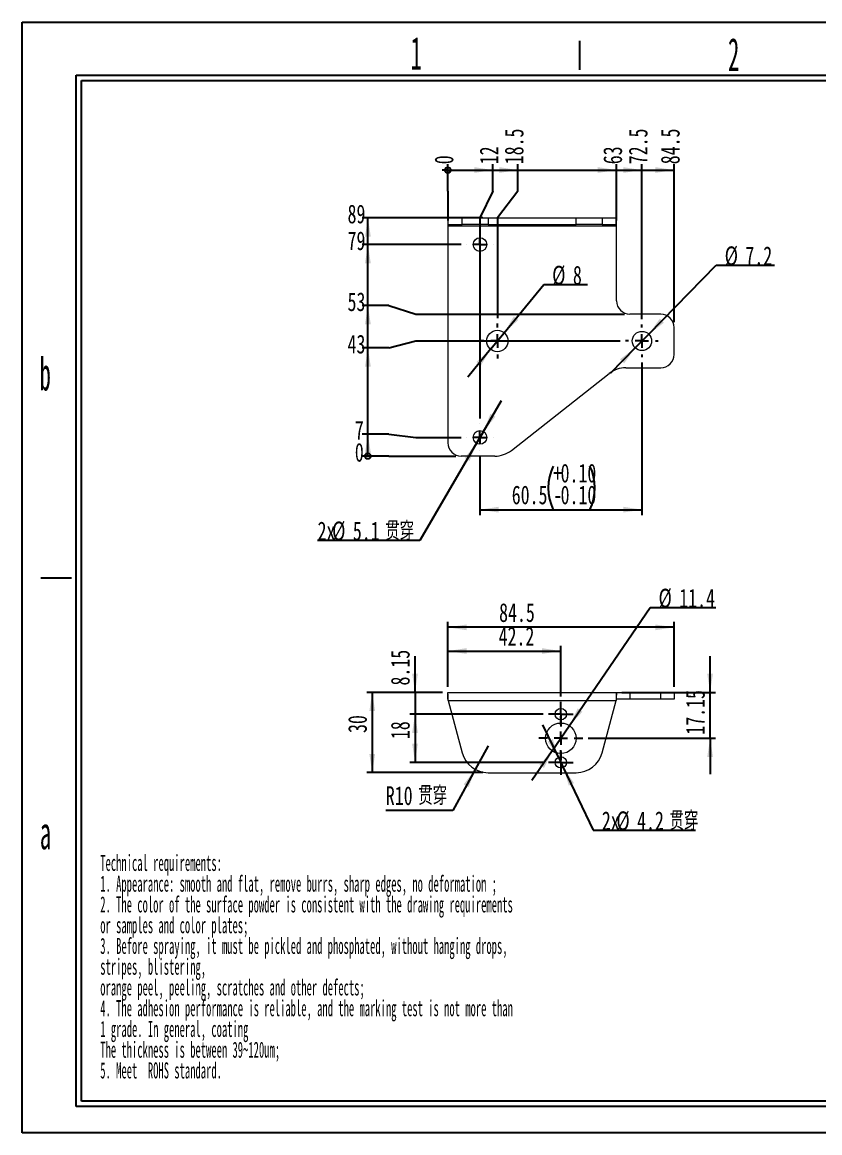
# Model space of a CAD drawing. Header units: millimetres. Extents: x 2 to 295, y 1 to 209.
# Drawn here: x 1.6 to 150.5, y 1.3 to 208.7 of the extents above; entities that cross this region are included whole.
import ezdxf

# ---------------------------------------------------------------- set-up
doc = ezdxf.new("R2010")
doc.units = ezdxf.units.MM
doc.layers.add('SLD-0', color=179, linetype='Continuous')
doc.styles.add('SLDTEXTSTYLE1', font='TXT', dxfattribs={"width": 0.469})
doc.styles.add('SLDTEXTSTYLE13', font='TXT', dxfattribs={"width": 0.7})
doc.styles.add('SLDTEXTSTYLE14', font='TXT', dxfattribs={"width": 0.7, "bigfont": 'bigfont'})
doc.styles.add('SLDTEXTSTYLE2', font='TXT', dxfattribs={"width": 0.484})
doc.styles.add('SLDTEXTSTYLE5', font='TXT', dxfattribs={"width": 0.5025})
doc.dimstyles.new('SLDDIMSTYLE0', dxfattribs={"dimtxt": 3.5, "dimasz": 0.358974, "dimexe": 0, "dimexo": 0.0625, "dimgap": 0.875, "dimtad": 0, "dimtih": 1, "dimtoh": 1, "dimdec": 0, "dimlfac": 2, "dimrnd": 1e-09, "dimdsep": 46, "dimtxsty": 'SLDTEXTSTYLE1', "dimblk1": 'ORIGIN', "dimblk2": 'ORIGIN', "dimsah": 1, "dimcen": 0.09, "dimadec": 0, "dimazin": 2, "dimtfac": 1, "dimtdec": 0, "dimtofl": 0, "dimtmove": 0, "dimatfit": 3, "dimldrblk": 'ORIGIN', "dimfxl": 0, "dimfrac": 2, "dimtolj": 1, "dimtzin": 12, "dimarcsym": 0})
doc.dimstyles.new('SLDDIMSTYLE1', dxfattribs={"dimtxt": 3.5, "dimasz": 3.5, "dimexe": 0, "dimexo": 0.0625, "dimgap": 0.875, "dimtad": 0, "dimtih": 1, "dimtoh": 1, "dimlfac": 2, "dimrnd": 1e-09, "dimzin": 12, "dimdsep": 46, "dimtxsty": 'SLDTEXTSTYLE1', "dimsah": 1, "dimcen": 0.09, "dimadec": 0, "dimazin": 3, "dimtfac": 1, "dimtofl": 0, "dimtmove": 0, "dimatfit": 3, "dimfxl": 0, "dimfrac": 2, "dimtolj": 1, "dimtzin": 12, "dimarcsym": 0})
doc.dimstyles.new('SLDDIMSTYLE2', dxfattribs={"dimtxt": 3.5, "dimasz": 3.5, "dimexe": 0, "dimexo": 0.0625, "dimgap": 0.875, "dimtad": 2, "dimlfac": 2, "dimrnd": 1e-09, "dimzin": 12, "dimdsep": 46, "dimtxsty": 'SLDTEXTSTYLE1', "dimsah": 1, "dimcen": 0.09, "dimadec": 0, "dimazin": 3, "dimtol": 1, "dimtp": 0.1, "dimtm": 0.1, "dimtfac": 1, "dimtmove": 0, "dimatfit": 0, "dimfxl": 0, "dimfrac": 2, "dimtolj": 1, "dimtzin": 0, "dimarcsym": 0})
doc.dimstyles.new('SLDDIMSTYLE3', dxfattribs={"dimtxt": 3.5, "dimasz": 3.5, "dimexe": 0, "dimexo": 0.0625, "dimgap": 0.875, "dimtad": 0, "dimtih": 1, "dimtoh": 1, "dimlfac": 2, "dimrnd": 1e-09, "dimzin": 12, "dimdsep": 46, "dimtxsty": 'SLDTEXTSTYLE1', "dimsah": 1, "dimcen": 0, "dimadec": 0, "dimazin": 3, "dimtfac": 1, "dimtmove": 0, "dimatfit": 3, "dimfxl": 0, "dimfrac": 2, "dimtolj": 1, "dimtzin": 12, "dimarcsym": 0})
doc.dimstyles.new('SLDDIMSTYLE4', dxfattribs={"dimtxt": 3.5, "dimasz": 3.5, "dimexe": 0, "dimexo": 0.0625, "dimgap": 0.875, "dimtad": 2, "dimlfac": 2, "dimrnd": 1e-09, "dimzin": 12, "dimdsep": 46, "dimtxsty": 'SLDTEXTSTYLE1', "dimsah": 1, "dimcen": 0.09, "dimadec": 0, "dimazin": 3, "dimtfac": 1, "dimtofl": 0, "dimtmove": 0, "dimatfit": 3, "dimfxl": 0, "dimfrac": 2, "dimtolj": 1, "dimtzin": 12, "dimarcsym": 0})
doc.dimstyles.new('SLDDIMSTYLE5', dxfattribs={"dimtxt": 3.5, "dimasz": 3.5, "dimexe": 0, "dimexo": 0.0625, "dimgap": 0.875, "dimtad": 2, "dimlfac": 2, "dimrnd": 1e-09, "dimzin": 12, "dimdsep": 46, "dimtxsty": 'SLDTEXTSTYLE1', "dimsah": 1, "dimcen": 0.09, "dimadec": 0, "dimazin": 3, "dimtfac": 1, "dimtmove": 0, "dimatfit": 0, "dimfxl": 0, "dimfrac": 2, "dimtolj": 1, "dimtzin": 12, "dimarcsym": 0})
doc.dimstyles.new('SLDDIMSTYLE6', dxfattribs={"dimtxt": 3.5, "dimasz": 3.5, "dimexe": 0, "dimexo": 0.0625, "dimgap": 0.875, "dimtad": 0, "dimtih": 1, "dimtoh": 1, "dimlfac": 2, "dimrnd": 1e-09, "dimzin": 12, "dimdsep": 46, "dimtxsty": 'SLDTEXTSTYLE1', "dimsah": 1, "dimcen": 0, "dimadec": 0, "dimazin": 3, "dimtfac": 1, "dimtofl": 0, "dimtmove": 0, "dimatfit": 3, "dimfxl": 0, "dimfrac": 2, "dimtolj": 1, "dimtzin": 12, "dimarcsym": 0})

# ---------------------------------------------------------------- blocks, each defined once
blk = doc.blocks.new('SW_NOTE_0')
at = {"layer": 'SLD-0', "color": 0, "char_height": 3, "attachment_point": 1, "style": 'SLDTEXTSTYLE2'}
for s, insert in [('Technical requirements:', (0, 3.87)), ('1. Appearance: smooth and flat, remove burrs, sharp edges, no deformation ;', (0, -0.01)), ('2. The color of the surface powder is consistent with the drawing requirements', (0, -3.88)), ('or samples and color plates;', (0, -7.76)), ('3. Before spraying, it must be pickled and phosphated, without hanging drops,', (0, -11.63)), ('stripes, blistering,', (0, -15.51)), ('orange peel, peeling, scratches and other defects;', (0, -19.38)), ('4. The adhesion performance is reliable, and the marking test is not more than', (0, -23.26)), ('1 grade. In general, coating', (0, -27.13)), ('The thickness is between 39~120um;', (0, -31.01)), ('5. Meet  ROHS standard.', (0, -34.88))]:
    blk.add_mtext(s, dxfattribs=dict(at, insert=insert))
blk = doc.blocks.new('_ORIGIN')
at = {"color": 0, "linetype": 'ByBlock', "lineweight": -2}
blk.add_line((0, 0), (-1, 0), dxfattribs=at)
blk.add_circle((0, 0), 0.5, dxfattribs=at)
blk = doc.blocks.new('_D')
at = {"layer": 'SLD-0'}
for p, q in [((81.06, 177.15), (81.06, 182.15)), ((81.06, 177.15), (81.06, 172.15)), ((81.06, 172.15), (81.06, 171.65))]:
    blk.add_line(p, q, dxfattribs=at)
at = {"layer": 'SLD-0', "xscale": 1.076923076923077, "yscale": 1.076923076923077}
blk.add_blockref('_ORIGIN', (81.06, 181.07), dxfattribs=at)
at = {"layer": 'SLD-0', "insert": (78.59, 182.15), "char_height": 3.5, "attachment_point": 1, "rotation": 90, "style": 'SLDTEXTSTYLE13'}
blk.add_mtext('0', dxfattribs=at)
blk = doc.blocks.new('_D_1')
at = {"layer": 'SLD-0'}
for p, q in [((81.06, 181.07), (89.49, 181.07)), ((89.49, 177.15), (89.49, 182.15)), ((89.49, 177.15), (87.06, 172.15)), ((87.06, 172.15), (87.06, 134.67))]:
    blk.add_line(p, q, dxfattribs=at)
blk.add_solid([(89.49, 181.07), (85.99, 181.61), (85.99, 180.53)], dxfattribs=at)
at = {"layer": 'SLD-0', "insert": (87.01, 182.15), "char_height": 3.5, "attachment_point": 1, "rotation": 90, "style": 'SLDTEXTSTYLE13'}
blk.add_mtext('12', dxfattribs=at)
blk = doc.blocks.new('_D_2')
at = {"layer": 'SLD-0'}
for p, q in [((89.49, 181.07), (94.16, 181.07)), ((94.16, 177.15), (94.16, 182.15)), ((94.16, 177.15), (90.31, 172.15)), ((90.31, 172.15), (90.31, 153.4))]:
    blk.add_line(p, q, dxfattribs=at)
blk.add_solid([(94.16, 181.07), (90.66, 181.61), (90.66, 180.53)], dxfattribs=at)
at = {"layer": 'SLD-0', "insert": (91.68, 182.15), "char_height": 3.5, "attachment_point": 1, "rotation": 90, "style": 'SLDTEXTSTYLE13'}
blk.add_mtext('18.5', dxfattribs=at)
blk = doc.blocks.new('_D_3')
at = {"layer": 'SLD-0'}
for p, q in [((94.16, 181.07), (112.56, 181.07)), ((112.56, 171.65), (112.56, 182.15))]:
    blk.add_line(p, q, dxfattribs=at)
blk.add_solid([(112.56, 181.07), (109.06, 181.61), (109.06, 180.53)], dxfattribs=at)
at = {"layer": 'SLD-0', "insert": (110.09, 182.15), "char_height": 3.5, "attachment_point": 1, "rotation": 90, "style": 'SLDTEXTSTYLE13'}
blk.add_mtext('63', dxfattribs=at)
blk = doc.blocks.new('_D_4')
at = {"layer": 'SLD-0'}
for p, q in [((112.56, 181.07), (117.31, 181.07)), ((117.31, 153.2), (117.31, 182.15))]:
    blk.add_line(p, q, dxfattribs=at)
blk.add_solid([(117.31, 181.07), (113.81, 181.61), (113.81, 180.53)], dxfattribs=at)
at = {"layer": 'SLD-0', "insert": (114.84, 182.15), "char_height": 3.5, "attachment_point": 1, "rotation": 90, "style": 'SLDTEXTSTYLE13'}
blk.add_mtext('72.5', dxfattribs=at)
blk = doc.blocks.new('_D_5')
at = {"layer": 'SLD-0'}
for p, q in [((117.31, 181.07), (123.31, 181.07)), ((123.31, 152.65), (123.31, 182.15))]:
    blk.add_line(p, q, dxfattribs=at)
blk.add_solid([(123.31, 181.07), (119.81, 181.61), (119.81, 180.53)], dxfattribs=at)
at = {"layer": 'SLD-0', "insert": (120.84, 182.15), "char_height": 3.5, "attachment_point": 1, "rotation": 90, "style": 'SLDTEXTSTYLE13'}
blk.add_mtext('84.5', dxfattribs=at)
blk = doc.blocks.new('_D_6')
at = {"layer": 'SLD-0'}
for p, q in [((70.06, 127.65), (65.06, 127.65)), ((70.06, 127.65), (75.06, 127.65)), ((75.06, 127.65), (82.56, 127.65))]:
    blk.add_line(p, q, dxfattribs=at)
at = {"layer": 'SLD-0', "xscale": 1.076923076923077, "yscale": 1.076923076923077}
blk.add_blockref('_ORIGIN', (66.14, 127.65), dxfattribs=at)
at = {"layer": 'SLD-0', "insert": (63.7, 130.12), "char_height": 3.5, "attachment_point": 1, "style": 'SLDTEXTSTYLE13'}
blk.add_mtext('0', dxfattribs=at)
blk = doc.blocks.new('_D_7')
at = {"layer": 'SLD-0'}
for p, q in [((70.06, 131.76), (65.06, 131.76)), ((66.14, 127.65), (66.14, 131.76)), ((70.06, 131.76), (75.06, 131.15)), ((75.06, 131.15), (83.54, 131.15))]:
    blk.add_line(p, q, dxfattribs=at)
blk.add_solid([(66.14, 131.76), (65.6, 128.26), (66.68, 128.26)], dxfattribs=at)
at = {"layer": 'SLD-0', "insert": (63.7, 134.24), "char_height": 3.5, "attachment_point": 1, "style": 'SLDTEXTSTYLE13'}
blk.add_mtext('7', dxfattribs=at)
blk = doc.blocks.new('_D_8')
at = {"layer": 'SLD-0'}
for p, q in [((70.06, 147.85), (65.06, 147.85)), ((66.14, 131.76), (66.14, 147.85)), ((70.06, 147.85), (75.06, 149.15)), ((75.06, 149.15), (113.26, 149.15))]:
    blk.add_line(p, q, dxfattribs=at)
blk.add_solid([(66.14, 147.85), (65.6, 144.35), (66.68, 144.35)], dxfattribs=at)
at = {"layer": 'SLD-0', "insert": (62.34, 150.32), "char_height": 3.5, "attachment_point": 1, "style": 'SLDTEXTSTYLE13'}
blk.add_mtext('43', dxfattribs=at)
blk = doc.blocks.new('_D_9')
at = {"layer": 'SLD-0'}
for p, q in [((70.06, 155.76), (65.06, 155.76)), ((66.14, 147.85), (66.14, 155.76)), ((70.06, 155.76), (75.06, 154.15)), ((75.06, 154.15), (114.06, 154.15))]:
    blk.add_line(p, q, dxfattribs=at)
blk.add_solid([(66.14, 155.76), (65.6, 152.26), (66.68, 152.26)], dxfattribs=at)
at = {"layer": 'SLD-0', "insert": (62.34, 158.24), "char_height": 3.5, "attachment_point": 1, "style": 'SLDTEXTSTYLE13'}
blk.add_mtext('53', dxfattribs=at)
blk = doc.blocks.new('_D_10')
at = {"layer": 'SLD-0'}
for p, q in [((83.54, 167.15), (65.06, 167.15)), ((66.14, 155.76), (66.14, 167.15))]:
    blk.add_line(p, q, dxfattribs=at)
blk.add_solid([(66.14, 167.15), (65.6, 163.65), (66.68, 163.65)], dxfattribs=at)
at = {"layer": 'SLD-0', "insert": (62.34, 169.62), "char_height": 3.5, "attachment_point": 1, "style": 'SLDTEXTSTYLE13'}
blk.add_mtext('79', dxfattribs=at)
blk = doc.blocks.new('_D_11')
at = {"layer": 'SLD-0'}
for p, q in [((87.59, 172.15), (65.06, 172.15)), ((66.14, 167.15), (66.14, 172.15))]:
    blk.add_line(p, q, dxfattribs=at)
blk.add_solid([(66.14, 172.15), (65.6, 168.65), (66.68, 168.65)], dxfattribs=at)
at = {"layer": 'SLD-0', "insert": (62.34, 174.62), "char_height": 3.5, "attachment_point": 1, "style": 'SLDTEXTSTYLE13'}
blk.add_mtext('89', dxfattribs=at)
blk = doc.blocks.new('_D_12')
at = {"layer": 'SLD-0'}
for p, q in [((117.31, 145.1), (117.31, 116.65)), ((87.06, 127.62), (87.06, 116.65)), ((87.06, 117.65), (117.31, 117.65))]:
    blk.add_line(p, q, dxfattribs=at)
for centre, start, end in [((108.91, 121.72), 153.4349, 206.5651), ((99.42, 121.72), 333.4349, 26.5651)]:
    blk.add_arc(centre, 9.11, start, end, dxfattribs=at)
for points in [[(87.06, 117.65), (90.56, 117.11), (90.56, 118.19)], [(117.31, 117.65), (113.81, 118.19), (113.81, 117.11)]]:
    blk.add_solid(points, dxfattribs=at)
at = {"layer": 'SLD-0', "char_height": 3.5, "attachment_point": 1, "style": 'SLDTEXTSTYLE13'}
for s, insert in [('+', (100.76, 126.23)), ('0.10', (102.12, 126.23)), ('60.5', (93, 122.16)), ('0.10', (102.12, 122.16)), ('-', (100.76, 122.16))]:
    blk.add_mtext(s, dxfattribs=dict(at, insert=insert))
blk = doc.blocks.new('_D_13')
at = {"layer": 'SLD-0'}
for p, q in [((87.71, 132.25), (91.11, 138.06)), ((87.71, 132.25), (86.42, 130.05)), ((86.42, 130.05), (75.81, 111.92)), ((75.81, 111.92), (56.74, 111.92))]:
    blk.add_line(p, q, dxfattribs=at)
for points in [[(87.71, 132.25), (89.94, 135), (89.01, 135.54)], [(86.42, 130.05), (84.19, 127.3), (85.12, 126.75)]]:
    blk.add_solid(points, dxfattribs=at)
at = {"layer": 'SLD-0', "char_height": 3.5, "attachment_point": 1}
for s, insert, style in [('2x', (56.74, 115.43), 'SLDTEXTSTYLE13'), ('%%c', (59.46, 115.43), 'SLDTEXTSTYLE13'), ('5.1', (63.33, 115.43), 'SLDTEXTSTYLE13'), ('贯\\M+190FA', (69.38, 115.43), 'SLDTEXTSTYLE14')]:
    blk.add_mtext(s, dxfattribs=dict(at, insert=insert, style=style))
blk = doc.blocks.new('_D_14')
at = {"layer": 'SLD-0'}
for p, q in [((91.58, 150.69), (98.96, 159.68)), ((98.96, 159.68), (107.14, 159.68)), ((89.05, 147.6), (91.58, 150.69)), ((89.05, 147.6), (84.77, 142.4))]:
    blk.add_line(p, q, dxfattribs=at)
for points in [[(91.58, 150.69), (94.22, 153.06), (93.39, 153.74)], [(89.05, 147.6), (86.41, 145.24), (87.24, 144.55)]]:
    blk.add_solid(points, dxfattribs=at)
at = {"layer": 'SLD-0', "char_height": 3.5, "attachment_point": 1, "style": 'SLDTEXTSTYLE13'}
for s, insert in [('%%c', (100.55, 163.19)), ('8', (104.42, 163.19))]:
    blk.add_mtext(s, dxfattribs=dict(at, insert=insert))
blk = doc.blocks.new('_D_15')
at = {"layer": 'SLD-0'}
for p, q in [((118.57, 150.43), (131.18, 163.3)), ((131.18, 163.3), (142.08, 163.3)), ((116.06, 147.86), (118.57, 150.43)), ((116.06, 147.86), (111.35, 143.05))]:
    blk.add_line(p, q, dxfattribs=at)
for points in [[(118.57, 150.43), (121.41, 152.56), (120.64, 153.31)], [(116.06, 147.86), (113.22, 145.74), (113.99, 144.98)]]:
    blk.add_solid(points, dxfattribs=at)
at = {"layer": 'SLD-0', "char_height": 3.5, "attachment_point": 1, "style": 'SLDTEXTSTYLE13'}
for s, insert in [('%%c', (132.76, 166.81)), ('7.2', (136.63, 166.81))]:
    blk.add_mtext(s, dxfattribs=dict(at, insert=insert))
blk = doc.blocks.new('SW_CENTERMARKSYMBOL_0')
at = {"layer": 'SLD-0', "color": 0}
for p, q in [((0, 2.5), (0, 2.525)), ((-2.5, 0), (-2.525, 0)), ((0, 0), (-1.25, 0)), ((0, 0), (0, 1.25)), ((0, 0), (0, -1.25)), ((0, 0), (1.25, 0)), ((2.5, 0), (2.525, 0)), ((0, -2.5), (0, -2.525))]:
    blk.add_line(p, q, dxfattribs=at)
blk = doc.blocks.new('SW_CENTERMARKSYMBOL_1')
at = {"layer": 'SLD-0', "color": 0}
for p, q in [((0, 2.5), (0, 2.525)), ((-2.5, 0), (-2.525, 0)), ((0, 0), (-1.25, 0)), ((0, 0), (0, 1.25)), ((0, 0), (0, -1.25)), ((0, 0), (1.25, 0)), ((2.5, 0), (2.525, 0)), ((0, -2.5), (0, -2.525))]:
    blk.add_line(p, q, dxfattribs=at)
blk = doc.blocks.new('SW_CENTERMARKSYMBOL_2')
at = {"layer": 'SLD-0', "color": 0}
for p, q in [((0, 2.5), (0, 3.05)), ((-2.5, 0), (-3.05, 0)), ((0, 0), (-1.25, 0)), ((0, 0), (0, 1.25)), ((0, 0), (0, -1.25)), ((0, 0), (1.25, 0)), ((2.5, 0), (3.05, 0)), ((0, -2.5), (0, -3.05))]:
    blk.add_line(p, q, dxfattribs=at)
blk = doc.blocks.new('SW_CENTERMARKSYMBOL_3')
at = {"layer": 'SLD-0', "color": 0}
for p, q in [((0, 2.5), (0, 3.25)), ((-2.5, 0), (-3.25, 0)), ((0, 0), (-1.25, 0)), ((0, 0), (0, 1.25)), ((0, 0), (0, -1.25)), ((0, 0), (1.25, 0)), ((2.5, 0), (3.25, 0)), ((0, -2.5), (0, -3.25))]:
    blk.add_line(p, q, dxfattribs=at)
blk = doc.blocks.new('_D_16')
at = {"layer": 'SLD-0'}
for p, q in [((80.06, 83.54), (65.95, 83.54)), ((66.95, 83.54), (66.95, 68.54)), ((87.59, 68.54), (65.95, 68.54))]:
    blk.add_line(p, q, dxfattribs=at)
for points in [[(66.95, 83.54), (66.41, 80.04), (67.49, 80.04)], [(66.95, 68.54), (67.49, 72.04), (66.41, 72.04)]]:
    blk.add_solid(points, dxfattribs=at)
at = {"layer": 'SLD-0', "insert": (62.44, 75.95), "char_height": 3.5, "attachment_point": 1, "rotation": 90, "style": 'SLDTEXTSTYLE13'}
blk.add_mtext('30', dxfattribs=at)
blk = doc.blocks.new('_D_17')
at = {"layer": 'SLD-0'}
for p, q in [((81.06, 84.54), (81.06, 96.68)), ((123.31, 95.68), (81.06, 95.68)), ((123.31, 84.54), (123.31, 96.68))]:
    blk.add_line(p, q, dxfattribs=at)
for points in [[(81.06, 95.68), (84.56, 95.14), (84.56, 96.21)], [(123.31, 95.68), (119.81, 96.21), (119.81, 95.14)]]:
    blk.add_solid(points, dxfattribs=at)
at = {"layer": 'SLD-0', "insert": (90.64, 100.19), "char_height": 3.5, "attachment_point": 1, "style": 'SLDTEXTSTYLE13'}
blk.add_mtext('84.5', dxfattribs=at)
blk = doc.blocks.new('_D_18')
at = {"layer": 'SLD-0'}
for p, q in [((81.06, 84.54), (81.06, 92.25)), ((81.06, 91.25), (102.16, 91.25)), ((102.16, 82.76), (102.16, 92.25))]:
    blk.add_line(p, q, dxfattribs=at)
for points in [[(81.06, 91.25), (84.56, 90.72), (84.56, 91.79)], [(102.16, 91.25), (98.66, 91.79), (98.66, 90.72)]]:
    blk.add_solid(points, dxfattribs=at)
at = {"layer": 'SLD-0', "insert": (90.55, 95.77), "char_height": 3.5, "attachment_point": 1, "style": 'SLDTEXTSTYLE13'}
blk.add_mtext('42.2', dxfattribs=at)
blk = doc.blocks.new('_D_19')
at = {"layer": 'SLD-0'}
for p, q in [((98.86, 79.46), (73.94, 79.46)), ((74.94, 79.46), (74.94, 70.46)), ((98.86, 70.46), (73.94, 70.46))]:
    blk.add_line(p, q, dxfattribs=at)
for points in [[(74.94, 79.46), (74.4, 75.96), (75.47, 75.96)], [(74.94, 70.46), (75.47, 73.96), (74.4, 73.96)]]:
    blk.add_solid(points, dxfattribs=at)
at = {"layer": 'SLD-0', "insert": (70.42, 74.81), "char_height": 3.5, "attachment_point": 1, "rotation": 90, "style": 'SLDTEXTSTYLE13'}
blk.add_mtext('18', dxfattribs=at)
blk = doc.blocks.new('_D_20')
at = {"layer": 'SLD-0'}
for p, q in [((130.04, 83.54), (130.04, 90.27)), ((113.56, 83.54), (131.04, 83.54)), ((130.04, 74.96), (130.04, 83.54)), ((107.26, 74.96), (131.04, 74.96)), ((130.04, 74.96), (130.04, 68.23))]:
    blk.add_line(p, q, dxfattribs=at)
for points in [[(130.04, 83.54), (130.57, 87.04), (129.5, 87.04)], [(130.04, 74.96), (129.5, 71.46), (130.57, 71.46)]]:
    blk.add_solid(points, dxfattribs=at)
at = {"layer": 'SLD-0', "insert": (125.52, 75.63), "char_height": 3.5, "attachment_point": 1, "rotation": 90, "style": 'SLDTEXTSTYLE13'}
blk.add_mtext('17.15', dxfattribs=at)
blk = doc.blocks.new('_D_21')
at = {"layer": 'SLD-0'}
for p, q in [((74.94, 83.54), (74.94, 90.27)), ((80.06, 83.54), (73.94, 83.54)), ((74.94, 83.54), (74.94, 79.46)), ((98.86, 79.46), (73.94, 79.46)), ((74.94, 79.46), (74.94, 72.73))]:
    blk.add_line(p, q, dxfattribs=at)
for points in [[(74.94, 83.54), (75.47, 87.04), (74.4, 87.04)], [(74.94, 79.46), (74.4, 75.96), (75.47, 75.96)]]:
    blk.add_solid(points, dxfattribs=at)
at = {"layer": 'SLD-0', "insert": (70.42, 84.82), "char_height": 3.5, "attachment_point": 1, "rotation": 90, "style": 'SLDTEXTSTYLE13'}
blk.add_mtext('8.15', dxfattribs=at)
blk = doc.blocks.new('_D_22')
at = {"layer": 'SLD-0'}
for p, q in [((101.71, 71.41), (98.8, 77.48)), ((101.71, 71.41), (102.62, 69.52)), ((102.62, 69.52), (108.23, 57.8)), ((108.23, 57.8), (127.3, 57.8))]:
    blk.add_line(p, q, dxfattribs=at)
for points in [[(101.71, 71.41), (100.68, 74.8), (99.71, 74.33)], [(102.62, 69.52), (103.65, 66.13), (104.62, 66.59)]]:
    blk.add_solid(points, dxfattribs=at)
at = {"layer": 'SLD-0', "char_height": 3.5, "attachment_point": 1}
for s, insert, style in [('2x', (109.82, 61.31), 'SLDTEXTSTYLE13'), ('%%c', (112.54, 61.31), 'SLDTEXTSTYLE13'), ('4.2', (116.41, 61.31), 'SLDTEXTSTYLE13'), ('贯\\M+190FA', (122.46, 61.31), 'SLDTEXTSTYLE14')]:
    blk.add_mtext(s, dxfattribs=dict(at, insert=insert, style=style))
blk = doc.blocks.new('_D_23')
at = {"layer": 'SLD-0'}
for p, q in [((103.77, 77.32), (118.83, 99.38)), ((118.83, 99.38), (131.09, 99.38)), ((100.56, 72.61), (103.77, 77.32)), ((100.56, 72.61), (96.76, 67.05))]:
    blk.add_line(p, q, dxfattribs=at)
for points in [[(103.77, 77.32), (106.19, 79.9), (105.3, 80.51)], [(100.56, 72.61), (98.14, 70.02), (99.03, 69.41)]]:
    blk.add_solid(points, dxfattribs=at)
at = {"layer": 'SLD-0', "char_height": 3.5, "attachment_point": 1, "style": 'SLDTEXTSTYLE13'}
for s, insert in [('%%c', (120.41, 102.89)), ('11.4', (124.28, 102.89))]:
    blk.add_mtext(s, dxfattribs=dict(at, insert=insert))
blk = doc.blocks.new('_D_24')
at = {"layer": 'SLD-0'}
for p, q in [((88.59, 73.54), (86.18, 69.16)), ((86.18, 69.16), (81.97, 61.49)), ((81.97, 61.49), (69.49, 61.49))]:
    blk.add_line(p, q, dxfattribs=at)
blk.add_solid([(86.18, 69.16), (84.02, 66.35), (84.96, 65.83)], dxfattribs=at)
at = {"layer": 'SLD-0', "char_height": 3.5, "attachment_point": 1}
for s, insert, style in [('贯\\M+190FA', (75.54, 66), 'SLDTEXTSTYLE14'), ('R10', (69.49, 66), 'SLDTEXTSTYLE13')]:
    blk.add_mtext(s, dxfattribs=dict(at, insert=insert, style=style))
blk = doc.blocks.new('SW_CENTERMARKSYMBOL_4')
at = {"layer": 'SLD-0', "color": 0}
for p, q in [((0, 2.5), (0, 4.1)), ((-2.5, 0), (-4.1, 0)), ((0, 0), (-1.25, 0)), ((0, 0), (0, 1.25)), ((0, 0), (0, -1.25)), ((0, 0), (1.25, 0)), ((2.5, 0), (4.1, 0)), ((0, -2.5), (0, -4.1))]:
    blk.add_line(p, q, dxfattribs=at)
blk = doc.blocks.new('SW_CENTERMARKSYMBOL_5')
at = {"layer": 'SLD-0', "color": 0}
for p, q in [((0, 1.25), (0, 2.3)), ((-1.25, 0), (-2.3, 0)), ((0, 0), (-1.25, 0)), ((0, 0), (0, 1.25)), ((0, 0), (0, -1.25)), ((0, 0), (1.25, 0)), ((1.25, 0), (2.3, 0)), ((0, -1.25), (0, -2.3))]:
    blk.add_line(p, q, dxfattribs=at)
blk = doc.blocks.new('SW_CENTERMARKSYMBOL_6')
at = {"layer": 'SLD-0', "color": 0}
for p, q in [((0, 1.25), (0, 2.3)), ((-1.25, 0), (-2.3, 0)), ((0, 0), (-1.25, 0)), ((0, 0), (0, 1.25)), ((0, 0), (0, -1.25)), ((0, 0), (1.25, 0)), ((1.25, 0), (2.3, 0)), ((0, -1.25), (0, -2.3))]:
    blk.add_line(p, q, dxfattribs=at)

msp = doc.modelspace()

# ---------------------------------------------------------------- linework, layer by layer
at = {"color": 7, "linetype": 'Continuous', "lineweight": 15}
for p, q in [((81.131651, 170.897494), (81.131651, 172.147494)), ((81.131651, 172.147494), (83.755971, 172.147494)), ((83.755971, 170.897494), (83.755971, 172.147494)), ((83.755971, 172.147494), (88.5856, 172.147494)), ((88.5856, 172.147494), (88.5856, 170.897494)), ((88.5856, 172.147494), (105.043728, 172.147494)), ((105.043728, 170.897494), (105.043728, 172.147494)), ((105.043728, 172.147494), (109.873357, 172.147494)), ((109.873357, 172.147494), (109.873357, 170.897494)), ((109.873357, 172.147494), (112.497677, 172.147494)), ((112.497677, 170.897494), (112.497677, 172.147494)), ((81.064664, 170.647494), (112.564664, 170.647494)), ((81.064664, 170.647494), (81.064664, 130.147494)), ((81.131651, 170.897494), (83.755971, 170.897494)), ((88.5856, 170.897494), (83.755971, 170.897494)), ((88.5856, 170.897494), (105.043728, 170.897494)), ((109.873357, 170.897494), (105.043728, 170.897494)), ((109.873357, 170.897494), (112.497677, 170.897494)), ((112.564664, 156.647494), (112.564664, 170.647494)), ((120.814664, 154.147494), (115.064664, 154.147494)), ((123.314664, 146.647494), (123.314664, 151.647494)), ((114.293979, 144.147494), (120.814664, 144.147494)), ((92.924456, 128.715902), (111.204872, 143.079085)), ((89.835349, 127.647494), (83.564664, 127.647494)), ((81.064664, 82.287015), (81.064664, 83.537015)), ((81.064664, 83.537015), (112.564664, 83.537015)), ((112.564664, 82.287015), (112.564664, 83.537015)), ((112.564664, 83.537015), (115.064664, 83.537015)), ((115.064664, 83.537015), (115.064664, 82.287015)), ((120.814664, 83.537015), (115.064664, 83.537015)), ((120.814664, 82.287015), (120.814664, 83.537015)), ((120.814664, 83.537015), (123.314664, 83.537015)), ((123.314664, 83.537015), (123.314664, 82.287015)), ((81.131651, 82.037015), (83.755971, 72.24292)), ((81.131651, 82.037015), (112.497677, 82.037015)), ((109.873357, 72.24292), (112.497677, 82.037015)), ((115.064664, 82.287015), (112.564664, 82.287015)), ((120.814664, 82.287015), (115.064664, 82.287015)), ((123.314664, 82.287015), (120.814664, 82.287015)), ((88.5856, 68.537015), (105.043728, 68.537015))]:
    msp.add_line(p, q, dxfattribs=at)
for centre, radius in [((87.064664, 167.147494), 1.275), ((90.314664, 149.147494), 2), ((117.314664, 149.147494), 1.8), ((87.064664, 131.147494), 1.275), ((102.164664, 79.462015), 1.05), ((102.164664, 74.962015), 2.85), ((102.164664, 70.462015), 1.05)]:
    msp.add_circle(centre, radius, dxfattribs=at)
for centre, radius, start, end in [((115.064664, 156.647494), 2.5, 180, 270), ((120.814664, 151.647494), 2.5, 0, 90), ((120.814664, 146.647494), 2.5, 270, 0), ((114.293979, 139.147494), 5, 90, 128.15722659), ((83.564664, 130.147494), 2.5, 180, 270), ((89.835349, 132.647494), 5, 270, 308.15722659), ((88.5856, 73.537015), 5, 195, 270), ((105.043728, 73.537015), 5, 270, 345)]:
    msp.add_arc(centre, radius, start, end, dxfattribs=at)
for points, knots in [([(81.131651, 172.147494), (81.126069, 172.147494), (81.120487, 172.108453), (81.109322, 171.958173), (81.10374, 171.846994), (81.092575, 171.569314), (81.086993, 171.402922), (81.075828, 171.040115), (81.070246, 170.843843), (81.064664, 170.647494)], [0, 0, 0, 0, 0.25, 0.25, 0.5, 0.5, 0.75, 0.75, 1, 1, 1, 1]), ([(112.564664, 170.647494), (112.559082, 170.843843), (112.553499, 171.040115), (112.542335, 171.402922), (112.536753, 171.569314), (112.525588, 171.846994), (112.520006, 171.958173), (112.508841, 172.108453), (112.503259, 172.147494), (112.497677, 172.147494)], [0, 0, 0, 0, 0.25, 0.25, 0.5, 0.5, 0.75, 0.75, 1, 1, 1, 1]), ([(81.131651, 170.897494), (81.120487, 170.897494), (81.109322, 170.87055), (81.086993, 170.77799), (81.075828, 170.712943), (81.064664, 170.647494)], [0, 0, 0, 0, 0.5, 0.5, 1, 1, 1, 1]), ([(112.564664, 170.647494), (112.553499, 170.712943), (112.542335, 170.77799), (112.520006, 170.87055), (112.508841, 170.897494), (112.497677, 170.897494)], [0, 0, 0, 0, 0.5, 0.5, 1, 1, 1, 1]), ([(81.131651, 82.037015), (81.126069, 82.233365), (81.120487, 82.429637), (81.109322, 82.792444), (81.10374, 82.958836), (81.092575, 83.236516), (81.086993, 83.347695), (81.075828, 83.497974), (81.070246, 83.537015), (81.064664, 83.537015)], [0, 0, 0, 0, 0.25, 0.25, 0.5, 0.5, 0.75, 0.75, 1, 1, 1, 1]), ([(112.564664, 83.537015), (112.559082, 83.537015), (112.553499, 83.497974), (112.542335, 83.347695), (112.536753, 83.236516), (112.525588, 82.958836), (112.520006, 82.792444), (112.508841, 82.429637), (112.503259, 82.233365), (112.497677, 82.037015)], [0, 0, 0, 0, 0.25, 0.25, 0.5, 0.5, 0.75, 0.75, 1, 1, 1, 1]), ([(81.131651, 82.037015), (81.120487, 82.102465), (81.109322, 82.167512), (81.086993, 82.260072), (81.075828, 82.287015), (81.064664, 82.287015)], [0, 0, 0, 0, 0.5, 0.5, 1, 1, 1, 1]), ([(112.564664, 82.287015), (112.553499, 82.287015), (112.542335, 82.260072), (112.520006, 82.167512), (112.508841, 82.102465), (112.497677, 82.037015)], [0, 0, 0, 0, 0.5, 0.5, 1, 1, 1, 1])]:
    msp.add_open_spline(points, degree=3, knots=knots, dxfattribs=at)
at = {"layer": 'SLD-0'}
for p, q in [((1.59068, 208.673741), (295.106559, 208.673741)), ((1.59068, 1.29378), (1.59068, 208.673741)), ((12.674821, 7.218922), (12.674821, 197.810981)), ((12.674821, 197.810981), (289.181417, 197.810981)), ((289.181417, 7.218922), (12.674821, 7.218922)), ((295.106559, 1.29378), (1.59068, 1.29378))]:
    msp.add_line(p, q, dxfattribs=at)
at = {"layer": 'SLD-0', "color": 6, "linetype": 'Continuous'}
for p, q in [((105.701039, 199.786029), (105.701039, 205.169493)), ((11.687298, 6.231398), (11.687298, 198.798505)), ((11.687298, 198.798505), (290.168941, 198.798505)), ((10.804562, 104.852698), (5.068071, 104.852698)), ((290.168941, 6.231398), (11.687298, 6.231398))]:
    msp.add_line(p, q, dxfattribs=at)

# ---------------------------------------------------------------- block references
at = {"layer": 'SLD-0'}
for name, p in [('SW_CENTERMARKSYMBOL_0', (87.064664, 167.147494)), ('SW_CENTERMARKSYMBOL_3', (90.314664, 149.147494)), ('SW_CENTERMARKSYMBOL_2', (117.314664, 149.147494)), ('SW_CENTERMARKSYMBOL_1', (87.064664, 131.147494)), ('SW_CENTERMARKSYMBOL_6', (102.164664, 79.462015)), ('SW_CENTERMARKSYMBOL_4', (102.164664, 74.962015)), ('SW_CENTERMARKSYMBOL_5', (102.164664, 70.462015))]:
    msp.add_blockref(name, p, dxfattribs=at)
at = {"layer": 'SLD-0', "color": 5}
msp.add_blockref('SW_NOTE_0', (16.162661, 49.322555), dxfattribs=at)

# ---------------------------------------------------------------- texts
at = {"layer": 'SLD-0', "char_height": 6.172023, "attachment_point": 1, "style": 'SLDTEXTSTYLE5'}
for s, insert in [('1', (74.110982, 205.971184)), ('2', (133.388063, 205.727562)), ('b', (4.834643, 146.091775)), ('a', (4.879794, 60.423441))]:
    msp.add_mtext(s, dxfattribs=dict(at, insert=insert))

# ---------------------------------------------------------------- dimensions: what is measured, and where the dimension line sits
at = {"layer": 'SLD-0'}
for feature_location, offset, dtype, origin, dimstyle, picture, middle in [((90.314664, 152.397494), (3.843041, 29.75), 1, (81.064664, 170.647494), 'SLDDIMSTYLE1', '_D_2', (94.157705, 184.869716)), ((117.314664, 152.197494), (0, 29.95), 1, (81.064664, 170.647494), 'SLDDIMSTYLE1', '_D_4', (117.314664, 184.869716)), ((123.314664, 151.647494), (0, 30.5), 1, (81.064664, 170.647494), 'SLDDIMSTYLE1', '_D_5', (123.314664, 184.869716)), ((87.064664, 133.672494), (2.423484, 48.475), 1, (81.064664, 170.647494), 'SLDDIMSTYLE1', '_D_1', (89.488147, 183.508605)), ((112.564664, 170.647494), (0, 11.5), 1, (81.064664, 170.647494), 'SLDDIMSTYLE1', '_D_3', (112.564664, 183.508605)), ((81.0646639196, 170.6474936324), (0, 11.5), 1, (81.0646639196, 170.6474936324), 'SLDDIMSTYLE0', '_D', (81.0646639196, 182.8280491637)), ((88.5856, 172.147494), (-23.520936, 0), 0, (83.564664, 127.647494), 'SLDDIMSTYLE1', '_D_11', (63.703553, 172.147494)), ((84.539664, 167.147494), (-19.475, 0), 0, (83.564664, 127.647494), 'SLDDIMSTYLE1', '_D_10', (63.703553, 167.147494)), ((115.064664, 154.147494), (-50, 1.614347), 0, (83.564664, 127.647494), 'SLDDIMSTYLE1', '_D_9', (63.703553, 155.761841)), ((114.264664, 149.147494), (-49.2, -1.301293), 0, (83.564664, 127.647494), 'SLDDIMSTYLE1', '_D_8', (63.703553, 147.846201)), ((84.539664, 131.147494), (-19.475, 0.614347), 0, (83.564664, 127.647494), 'SLDDIMSTYLE1', '_D_7', (64.384108, 131.761841)), ((83.5646639196, 127.6474936324), (-18.5, 0), 0, (83.5646639196, 127.6474936324), 'SLDDIMSTYLE0', '_D_6', (64.3841083883, 127.6474936324))]:
    dim = msp.add_ordinate_dim(feature_location=feature_location, offset=offset, dtype=dtype, origin=origin, dimstyle=dimstyle, dxfattribs=at)
    dim.commit()
    dim.dimension.update_dxf_attribs({"geometry": picture, "text_midpoint": middle})
for p1, p2, text, picture, middle in [((118.574265, 150.433342), (116.055063, 147.861645), '<> ', '_D_15', (137.421275, 164.832588)), ((91.583741, 150.693276), (89.045587, 147.601711), '<> ', '_D_14', (103.845873, 161.214941)), ((86.420486, 130.047194), (87.708842, 132.247793), '2x<> 贯穿', '_D_13', (65.478313, 113.451829)), ((103.771062, 77.316158), (100.558266, 72.607873), '<> ', '_D_23', (125.750968, 100.912764)), ((102.618393, 69.51511), (101.710934, 71.408921), '2x<> 贯穿', '_D_22', (118.559041, 59.336226))]:
    dim = msp.add_diameter_dim_2p(p1=p1, p2=p2, text=text, dimstyle='SLDDIMSTYLE3', dxfattribs=at)
    dim.commit()
    dim.dimension.update_dxf_attribs({"geometry": picture, "text_midpoint": middle, "dimtype": 163})
for base, p1, p2, dimstyle, picture, middle in [((117.314664, 117.647494), (87.064664, 128.622494), (117.314664, 146.097494), 'SLDDIMSTYLE2', '_D_12', (100.763785, 117.647494)), ((81.064664, 95.675792), (123.314664, 83.537015), (81.064664, 83.537015), 'SLDDIMSTYLE4', '_D_17', (93.363114, 95.675792)), ((102.164664, 91.253748), (81.064664, 83.537015), (102.164664, 81.762015), 'SLDDIMSTYLE4', '_D_18', (93.276302, 91.253748))]:
    dim = msp.add_linear_dim(base=base, p1=p1, p2=p2, dimstyle=dimstyle, dxfattribs=at)
    dim.commit()
    dim.dimension.update_dxf_attribs({"geometry": picture, "text_midpoint": middle, "dimtype": 160})
for base, p1, p2, dimstyle, picture, middle in [((74.935724, 79.462015), (81.064664, 83.537015), (99.864664, 79.462015), 'SLDDIMSTYLE5', '_D_21', (74.935724, 87.543944)), ((130.035446, 83.537015), (106.264664, 74.962015), (112.564664, 83.537015), 'SLDDIMSTYLE5', '_D_20', (130.035446, 79.029638)), ((66.949164, 68.537015), (81.064664, 83.537015), (88.5856, 68.537015), 'SLDDIMSTYLE4', '_D_16', (66.949164, 77.315387)), ((74.935724, 70.462015), (99.864664, 79.462015), (99.864664, 70.462015), 'SLDDIMSTYLE4', '_D_19', (74.935724, 76.171264))]:
    dim = msp.add_linear_dim(base=base, p1=p1, p2=p2, angle=90, dimstyle=dimstyle, dxfattribs=at)
    dim.commit()
    dim.dimension.update_dxf_attribs({"geometry": picture, "text_midpoint": middle, "dimtype": 160})
dim = msp.add_radius_dim(center=(88.5856, 73.537015), mpoint=(86.17746, 69.155137), text='<> 贯穿', dimstyle='SLDDIMSTYLE6', dxfattribs=at)
dim.commit()
dim.dimension.update_dxf_attribs({"geometry": '_D_24', "text_midpoint": (74.935724, 63.529269), "dimtype": 164})

doc.saveas('drawing.dxf')
